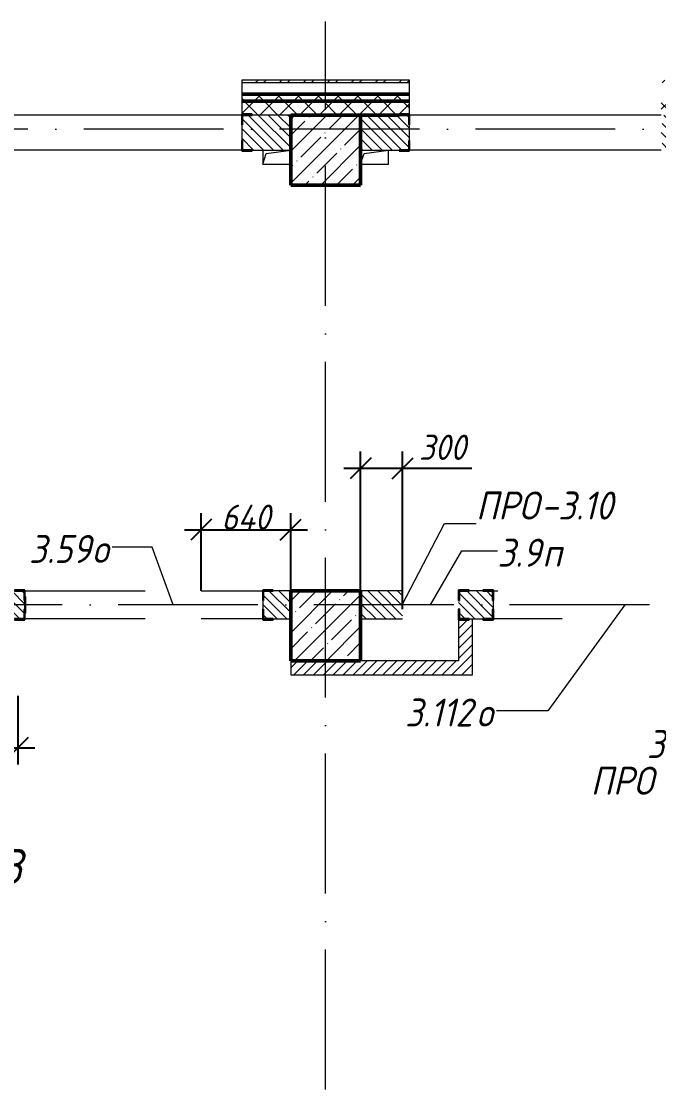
# Model space of a CAD drawing. Header units: millimetres. Extents: x -537608 to 253996, y -217170 to 186033.
# Drawn here: x -136260 to -131705, y 85665 to 93335 of the extents above; entities that cross this region are included whole.
import ezdxf

# ---------------------------------------------------------------- set-up
doc = ezdxf.new("R2010")
doc.units = ezdxf.units.MM
doc.linetypes.add('50_200_ШТРИХ_1Т_ш5_п1_п1_', pattern=[1400, 1000, -200, 0, -200])
for name, color, linetype, lineweight in [('A-____-____-DIMS', 7, 'Continuous', 9), ('A-____-NOTE-TEXT', 7, 'Continuous', 9), ('A-GENM-____-IDEN', 7, 'Continuous', 9), ('A-GENM-____-MCUT', 7, 'Continuous', 25), ('A-GENM-____-OTLN', 7, 'Continuous', 9), ('A-GENM-____-OTLN-1', 7, 'Continuous', 25), ('A-GLAZ-____-IDEN', 7, 'Continuous', 9), ('A-WALL-____-MCUT-2', 7, 'Continuous', 50), ('A-WALL-____-MCUT-3', 7, 'Continuous', 9), ('A-WALL-____-OTLN', 7, 'Continuous', 9), ('A-WALL-____-PATT-1', 7, 'Continuous', 9), ('A-WALL-FNSH-MCUT-1', 7, 'Continuous', 9), ('I-WALL-____-OTLN', 7, 'Continuous', 9), ('S-COLS-____-MCUT', 7, 'Continuous', 50), ('S-COLS-____-OTLN', 7, 'Continuous', 9), ('S-GRID-____-OTLN-1', 7, '50_200_ШТРИХ_1Т_ш5_п1_п1_', 9)]:
    doc.layers.add(name, color=color, linetype=linetype, lineweight=lineweight)
doc.styles.add('ISOCPEUR_I', font='isocpeui.ttf', dxfattribs={"height": 300})
doc.styles.add('ISOCPEUR_I_10', font='isocpeui.ttf', dxfattribs={"width": 0.9, "height": 180})
doc.styles.add('ISOCPEUR_I_9', font='isocpeui.ttf', dxfattribs={"width": 0.9, "height": 250})
doc.dimstyles.new('ISO-1_8_0_9К_СРЕДНИЙ_Кладочные_3', dxfattribs={"dimscale": 304.8, "dimtxt": 179.276612, "dimasz": 0.492126, "dimexe": 0.393701, "dimexo": 0, "dimgap": 0, "dimtad": 1, "dimdec": 3, "dimrnd": 0.001, "dimdsep": 46, "dimtxsty": 'ISOCPEUR_I_10', "dimblk1": 'OBLIQUE', "dimblk2": 'OBLIQUE', "dimsah": 1, "dimcen": 0.09, "dimdle": 0.393701, "dimazin": 0, "dimtfac": 1, "dimtdec": 4, "dimtix": 1, "dimtmove": 0, "dimatfit": 3, "dimfxl": 1, "dimtvp": 1, "dimtolj": 1, "dimtzin": 0, "dimarcsym": 2})
doc.dimstyles.new('ISO-1_8_0_9К_СРЕДНИЙ_Кладочные_4', dxfattribs={"dimscale": 304.8, "dimtxt": 179.276612, "dimasz": 0.492126, "dimexe": 0.393701, "dimexo": 0, "dimgap": 0, "dimtad": 1, "dimdec": 3, "dimrnd": 0.001, "dimdsep": 46, "dimtxsty": 'ISOCPEUR_I_10', "dimblk1": 'OBLIQUE', "dimblk2": 'OBLIQUE', "dimsah": 1, "dimcen": 0.09, "dimdle": 0.393701, "dimazin": 0, "dimtfac": 1, "dimtdec": 4, "dimtix": 1, "dimtmove": 1, "dimatfit": 3, "dimfxl": 1, "dimtvp": 1, "dimtolj": 1, "dimtzin": 0, "dimarcsym": 2})
pattern_1 = [(45, (-178684.97, 83184.24), (-70.71068, 70.71068), []), (135, (-178684.97, 83184.24), (-70.71068, -70.71068), [])]
pattern_2 = [(135, (-178684.97, 83184.237), (-35.35534, -35.35534), [])]
pattern_3 = [(45, (-178684.97, 83184.237), (-35.35534, 35.35534), [])]

# ---------------------------------------------------------------- blocks, each defined once
blk = doc.blocks.new('BSC_Колонна _Прямоугольная - 500х500-V109-АР1_План отверстий 3 этажа в осях 1-64_А-ГГ')
at = {"layer": 'S-COLS-____-OTLN'}
h = blk.add_hatch(dxfattribs=at)
h.set_pattern_fill('FP_132', color=256, style=0, pattern_type=2)
h.set_pattern_definition([(45, (-44600, -5831.04), (-114.04925, 114.04925), []), (45, (-44485.95, -5831.04), (-114.04925, 114.04925), [201.613, -40.323, 3.353, -36.97])])
h.paths.add_polyline_path([(-250, -250), (250, -250), (250, 250), (-250, 250)], flags=0)
at = {"layer": 'S-COLS-____-MCUT'}
for p, q in [((250, 250), (-250, 250)), ((-250, 250), (-250, -250)), ((250, -250), (250, 250)), ((-250, -250), (250, -250))]:
    blk.add_line(p, q, dxfattribs=at)
blk = doc.blocks.new('Фахверк_СКБ_Уголок - 250_2700-27497298-АР1_План отверстий 3 этажа в осях 1-64_А-ГГ')
at = {"layer": 'A-GENM-____-MCUT'}
for p, q in [((200, 181), (125, 181)), ((125, 181), (125, 106)), ((131, 106), (131, 175)), ((131, 175), (200, 175)), ((200, 175), (200, 181)), ((125, 106), (131, 106)), ((131, -6), (125, -6)), ((125, -6), (125, -81)), ((131, -75), (131, -6)), ((200, -75), (131, -75)), ((200, -81), (200, -75)), ((125, -81), (200, -81))]:
    blk.add_line(p, q, dxfattribs=at)
blk = doc.blocks.new('Фахверк_СКБ_Уголок - 200_3960_зеркало-28268689-АР1_План отверстий 3 этажа в осях 1-64_А-ГГ')
at = {"layer": 'A-GENM-____-MCUT'}
for p, q in [((200, 156), (125, 156)), ((125, 156), (125, 81)), ((200, 150), (200, 156)), ((125, 81), (131, 81)), ((131, 81), (131, 150)), ((131, 150), (200, 150)), ((131, 19), (125, 19)), ((125, 19), (125, -56)), ((131, -50), (131, 19)), ((125, -56), (200, -56)), ((200, -50), (131, -50)), ((200, -56), (200, -50))]:
    blk.add_line(p, q, dxfattribs=at)
blk = doc.blocks.new('154_Стойка_СКБ_Уголок - СМ-2480_200-28346303-АР1_План отверстий 3 этажа в осях 1-64_А-ГГ')
at = {"layer": 'A-GENM-____-MCUT'}
for p, q in [((125, 156), (125, 81)), ((200, 156), (125, 156)), ((200, 150), (200, 156)), ((125, 81), (131, 81)), ((131, 81), (131, 150)), ((131, 150), (200, 150)), ((131, 19), (125, 19)), ((125, 19), (125, -56)), ((131, -50), (131, 19)), ((125, -56), (200, -56)), ((200, -50), (131, -50)), ((200, -56), (200, -50))]:
    blk.add_line(p, q, dxfattribs=at)
blk = doc.blocks.new('Стойка_Влож_Полоса боковая - Полоса-28213942-АР1_План отверстий 3 этажа в осях 1-64_А-ГГ')
at = {"layer": 'A-GENM-____-OTLN'}
for p, q in [((-5, 60), (0, 60)), ((-5, -60), (-5, 60)), ((0, 31), (0, -31)), ((0, -60), (-5, -60))]:
    blk.add_line(p, q, dxfattribs=at)
blk = doc.blocks.new('Фахверк_СКБ_Уголок - 200_3960-28268576-АР1_План отверстий 3 этажа в осях 1-64_А-ГГ')
at = {"layer": 'A-GENM-____-MCUT'}
for p, q in [((200, 156), (125, 156)), ((125, 156), (125, 81)), ((200, 150), (200, 156)), ((125, 81), (131, 81)), ((131, 81), (131, 150)), ((131, 150), (200, 150)), ((131, 19), (125, 19)), ((125, 19), (125, -56)), ((131, -50), (131, 19)), ((125, -56), (200, -56)), ((200, -50), (131, -50)), ((200, -56), (200, -50))]:
    blk.add_line(p, q, dxfattribs=at)
blk = doc.blocks.new('AR_Отверстие прямоугольное _в плите_ - AR_Отверстие прямоугольное _в плите_-V180-АР1_План отверстий 3 этажа в осях 1-64_А-ГГ')
at = {"layer": 'A-GENM-____-OTLN'}
for p, q in [((-100, 50), (-100, -50)), ((-100, -50), (-75, 25)), ((-75, 25), (100, 50)), ((-100, -50), (100, -50))]:
    blk.add_line(p, q, dxfattribs=at)
blk = doc.blocks.new('AR_Отверстие прямоугольное _в плите_ - AR_Отверстие прямоугольное _в плите_-V181-АР1_План отверстий 3 этажа в осях 1-64_А-ГГ')
at = {"layer": 'A-GENM-____-OTLN'}
for p, q in [((-100, -50), (-75, 25)), ((-75, 25), (100, 50)), ((100, -50), (100, 50)), ((-100, -50), (100, -50))]:
    blk.add_line(p, q, dxfattribs=at)
blk = doc.blocks.new('_Oblique')
at = {"color": 0, "linetype": 'ByBlock', "lineweight": -2}
blk.add_line((-0.5, -0.5), (0.5, 0.5), dxfattribs=at)
blk = doc.blocks.new('*D1180')
at = {"layer": 'A-____-____-DIMS', "color": 0, "lineweight": -2, "transparency": 16777216}
for p, q in [((-133835, 89265.3), (-133835, 90261.1)), ((-133535, 89133.3), (-133535, 90261.1)), ((-133955, 90141.1), (-133535, 90141.1)), ((-133535, 90141.1), (-133040.8, 90141.1))]:
    blk.add_line(p, q, dxfattribs=at)
at = {"layer": 'Defpoints', "color": 0, "transparency": 16777216}
for p in [(-133535, 90141.1), (-133835, 89265.3), (-133535, 89133.3)]:
    blk.add_point(p, dxfattribs=at)
at = {"layer": 'A-____-____-DIMS', "color": 0, "lineweight": -2, "transparency": 16777216, "xscale": 150, "yscale": 150, "zscale": 150, "rotation": 180}
blk.add_blockref('_Oblique', (-133835, 90141.1), dxfattribs=at)
at = {"layer": 'A-____-____-DIMS', "color": 0, "lineweight": -2, "transparency": 16777216, "xscale": 150, "yscale": 150, "zscale": 150}
blk.add_blockref('_Oblique', (-133535, 90141.1), dxfattribs=at)
at = {"layer": 'A-____-____-DIMS', "color": 0, "transparency": 16777216, "insert": (-133417.7, 90381.1), "char_height": 180, "width": 409.578, "attachment_point": 1, "line_spacing_factor": 1.149209, "style": 'ISOCPEUR_I_10'}
blk.add_mtext('\\A1;300', dxfattribs=at)
blk = doc.blocks.new('*D1222')
at = {"layer": 'A-____-____-DIMS', "color": 0, "lineweight": -2, "transparency": 16777216}
for p, q in [((-136285, 88515.3), (-136285, 88024.1)), ((-137335, 88465.3), (-137335, 88024.1)), ((-137455, 88144.1), (-136165, 88144.1))]:
    blk.add_line(p, q, dxfattribs=at)
at = {"layer": 'Defpoints', "color": 0, "transparency": 16777216}
for p in [(-136285, 88515.3), (-137335, 88465.3), (-136285, 88144.1)]:
    blk.add_point(p, dxfattribs=at)
at = {"layer": 'A-____-____-DIMS', "color": 0, "lineweight": -2, "transparency": 16777216, "xscale": 150, "yscale": 150, "zscale": 150, "rotation": 180}
blk.add_blockref('_Oblique', (-137335, 88144.1), dxfattribs=at)
at = {"layer": 'A-____-____-DIMS', "color": 0, "lineweight": -2, "transparency": 16777216, "xscale": 150, "yscale": 150, "zscale": 150}
blk.add_blockref('_Oblique', (-136285, 88144.1), dxfattribs=at)
at = {"layer": 'A-____-____-DIMS', "color": 0, "transparency": 16777216, "insert": (-136810, 88234.1), "char_height": 180, "width": 504.733, "attachment_point": 5, "style": 'ISOCPEUR_I_10'}
blk.add_mtext('\\A1;1050', dxfattribs=at)
blk = doc.blocks.new('*D1223')
at = {"layer": 'A-____-____-DIMS', "color": 0, "lineweight": -2, "transparency": 16777216}
for p, q in [((-134975, 89265.3), (-134975, 89821.4)), ((-134335, 89265.3), (-134335, 89821.4)), ((-135095, 89701.4), (-134215, 89701.4))]:
    blk.add_line(p, q, dxfattribs=at)
at = {"layer": 'Defpoints', "color": 0, "transparency": 16777216}
for p in [(-134335, 89701.4), (-134975, 89265.3), (-134335, 89265.3)]:
    blk.add_point(p, dxfattribs=at)
at = {"layer": 'A-____-____-DIMS', "color": 0, "lineweight": -2, "transparency": 16777216, "xscale": 150, "yscale": 150, "zscale": 150, "rotation": 180}
blk.add_blockref('_Oblique', (-134975, 89701.4), dxfattribs=at)
at = {"layer": 'A-____-____-DIMS', "color": 0, "lineweight": -2, "transparency": 16777216, "xscale": 150, "yscale": 150, "zscale": 150}
blk.add_blockref('_Oblique', (-134335, 89701.4), dxfattribs=at)
at = {"layer": 'A-____-____-DIMS', "color": 0, "transparency": 16777216, "insert": (-134655, 89791.4), "char_height": 180, "width": 426.127, "attachment_point": 5, "style": 'ISOCPEUR_I_10'}
blk.add_mtext('\\A1;640', dxfattribs=at)

msp = doc.modelspace()

# ---------------------------------------------------------------- hatches: boundary and pattern name
at = {"layer": 'A-WALL-____-PATT-1'}
h = msp.add_hatch(dxfattribs=at)
h.set_pattern_fill('FP_3', color=256, style=0, pattern_type=2)
h.set_pattern_definition([(45, (-178684.97, 83184.24), (-85.53659, 85.53659), []), (45, (-178627.95, 83184.24), (-85.53659, 85.53659), [])])
h.paths.add_polyline_path([(-106819.9702, 92895.2788), (-106819.9702, 92915.2788), (-110684.9702, 92915.2788), (-110684.9702, 92895.2788), (-108000.0756, 92895.2788)], flags=0)
h.paths.add_polyline_path([(-118604.8613, 92895.2788), (-118484.9702, 92895.2788), (-118484.9702, 92915.2788), (-119684.9702, 92915.2788), (-119684.9702, 92895.2788)], flags=0)
h.paths.add_polyline_path([(-122139.7899, 92895.2788), (-121484.9702, 92895.2788), (-121484.9702, 92915.2788), (-122684.9702, 92915.2788), (-122684.9702, 92895.2788)], flags=0)
h.paths.add_polyline_path([(-124484.9702, 92895.2788), (-124484.9702, 92915.2788), (-125684.9702, 92915.2788), (-125684.9702, 92895.2788), (-125674.7185, 92895.2788)], flags=0)
h.paths.add_polyline_path([(-127484.9702, 92895.2788), (-127484.9702, 92915.2788), (-128684.9702, 92915.2788), (-128684.9702, 92895.2788)], flags=0)
h.paths.add_polyline_path([(-131684.9702, 92895.2788), (-130484.9702, 92895.2788), (-130484.9702, 92915.2788), (-131684.9702, 92915.2788)], flags=0)
h.paths.add_polyline_path([(-133484.9702, 92895.2788), (-133484.9702, 92915.2788), (-134684.9702, 92915.2788), (-134684.9702, 92895.2788), (-134512.0399, 92895.2788)], flags=0)
h.paths.add_polyline_path([(-137684.9702, 92895.2788), (-136484.9702, 92895.2788), (-136484.9702, 92915.2788), (-137684.9702, 92915.2788)], flags=0)
h.paths.add_polyline_path([(-139484.9702, 92895.2788), (-139484.9702, 92915.2788), (-140349.9702, 92915.2788), (-140349.9702, 92895.2788), (-139814.4328, 92895.2788)], flags=0)
h = msp.add_hatch(dxfattribs=at)
h.set_pattern_fill('FP_1', color=256, style=0, pattern_type=2)
h.set_pattern_definition(pattern_1)
h.paths.add_polyline_path([(-104334.9702, 92765.2788), (-104334.9702, 92815.2788), (-110684.9702, 92815.2788), (-110684.9702, 92765.2788), (-104465.147, 92765.2788)], flags=0)
h.paths.add_polyline_path([(-118604.8613, 92765.2788), (-118484.9702, 92765.2788), (-118484.9702, 92815.2788), (-119684.9702, 92815.2788), (-119684.9702, 92765.2788)], flags=0)
h.paths.add_polyline_path([(-121484.9702, 92765.2788), (-121484.9702, 92815.2788), (-122684.9702, 92815.2788), (-122684.9702, 92765.2788), (-122139.7899, 92765.2788)], flags=0)
h.paths.add_polyline_path([(-124484.9702, 92765.2788), (-124484.9702, 92815.2788), (-125684.9702, 92815.2788), (-125684.9702, 92765.2788), (-125674.7185, 92765.2788)], flags=0)
h.paths.add_polyline_path([(-127484.9702, 92765.2788), (-127484.9702, 92815.2788), (-128684.9702, 92815.2788), (-128684.9702, 92765.2788)], flags=0)
h.paths.add_polyline_path([(-131684.9702, 92765.2788), (-130484.9702, 92765.2788), (-130484.9702, 92815.2788), (-131684.9702, 92815.2788)], flags=0)
h.paths.add_polyline_path([(-133484.9702, 92765.2788), (-133484.9702, 92815.2788), (-134684.9702, 92815.2788), (-134684.9702, 92765.2788), (-134512.0399, 92765.2788)], flags=0)
h.paths.add_polyline_path([(-136484.9702, 92765.2788), (-136484.9702, 92815.2788), (-137684.9702, 92815.2788), (-137684.9702, 92765.2788)], flags=0)
h.paths.add_polyline_path([(-139814.4328, 92765.2788), (-139484.9702, 92765.2788), (-139484.9702, 92815.2788), (-140884.9702, 92815.2788), (-140884.9702, 92765.2788)], flags=0)
h.paths.add_polyline_path([(-143884.9702, 92765.2788), (-142684.9702, 92765.2788), (-142684.9702, 92815.2788), (-143884.9702, 92815.2788)], flags=0)
h.paths.add_polyline_path([(-145684.9702, 92765.2788), (-145684.9702, 92815.2788), (-146884.9702, 92815.2788), (-146884.2899, 92765.2788)], flags=0)
h.paths.add_polyline_path([(-148684.9702, 92765.2788), (-148684.9702, 92815.2788), (-149884.9702, 92815.2788), (-149884.9702, 92765.2788)], flags=0)
h.paths.add_polyline_path([(-151684.9702, 92765.2788), (-151684.9702, 92815.2788), (-154854.9702, 92815.2788), (-154854.9702, 92765.2788), (-153954.1471, 92765.2788)], flags=0)
h = msp.add_hatch(dxfattribs=at)
h.set_pattern_fill('FP_1', color=256, style=0, pattern_type=2)
h.set_pattern_definition(pattern_1)
h.paths.add_polyline_path([(-104334.9702, 92665.2788), (-104334.9702, 92765.2788), (-110684.9702, 92765.2788), (-110684.9702, 92671.2788), (-110609.9702, 92671.2788), (-110609.9702, 92665.2788), (-104465.147, 92665.2788)], flags=0)
h.paths.add_polyline_path([(-118604.8613, 92665.2788), (-118559.9702, 92665.2788), (-118559.9702, 92671.2788), (-118484.9702, 92671.2788), (-118484.9702, 92765.2788), (-119684.9702, 92765.2788), (-119684.9702, 92671.2788), (-119609.9702, 92671.2788), (-119609.9702, 92665.2788), (-118834.9702, 92665.2788)], flags=0)
h.paths.add_polyline_path([(-121559.9702, 92665.2788), (-121559.9702, 92671.2788), (-121484.9702, 92671.2788), (-121484.9702, 92765.2788), (-122684.9702, 92765.2788), (-122684.9702, 92671.2788), (-122609.9702, 92671.2788), (-122609.9702, 92665.2788), (-122139.7899, 92665.2788)], flags=0)
h.paths.add_polyline_path([(-124559.9702, 92665.2788), (-124559.9702, 92671.2788), (-124484.9702, 92671.2788), (-124484.9702, 92765.2788), (-125684.9702, 92765.2788), (-125684.9702, 92671.2788), (-125609.9702, 92671.2788), (-125609.9702, 92665.2788), (-124834.9702, 92665.2788)], flags=0)
h.paths.add_polyline_path([(-127559.9702, 92665.2788), (-127559.9702, 92671.2788), (-127484.9702, 92671.2788), (-127484.9702, 92765.2788), (-128684.9702, 92765.2788), (-128684.9702, 92671.2788), (-128609.9702, 92671.2788), (-128609.9702, 92665.2788), (-128334.9702, 92665.2788)], flags=0)
h.paths.add_polyline_path([(-130559.9702, 92665.2788), (-130559.9702, 92671.2788), (-130484.9702, 92671.2788), (-130484.9702, 92765.2788), (-131684.9702, 92765.2788), (-131684.9702, 92671.2788), (-131609.9702, 92671.2788), (-131609.9702, 92665.2788), (-130977.1113, 92665.2788)], flags=0)
h.paths.add_polyline_path([(-134609.9702, 92665.2788), (-133559.9702, 92665.2788), (-133559.9702, 92671.2788), (-133484.9702, 92671.2788), (-133484.9702, 92765.2788), (-134684.9702, 92765.2788), (-134684.9702, 92671.2788), (-134609.9702, 92671.2788)], flags=0)
h.paths.add_polyline_path([(-137334.9702, 92665.2788), (-136559.9702, 92665.2788), (-136559.9702, 92671.2788), (-136484.9702, 92671.2788), (-136484.9702, 92765.2788), (-137684.9702, 92765.2788), (-137684.9702, 92671.2788), (-137609.9702, 92671.2788), (-137609.9702, 92665.2788)], flags=0)
h.paths.add_polyline_path([(-139814.4328, 92665.2788), (-139559.9702, 92665.2788), (-139559.9702, 92671.2788), (-139484.9702, 92671.2788), (-139484.9702, 92765.2788), (-140884.9702, 92765.2788), (-140884.9702, 92665.2788), (-139834.9702, 92665.2788)], flags=0)
h.paths.add_polyline_path([(-143349.3613, 92665.2788), (-142759.9702, 92665.2788), (-142759.9702, 92671.2788), (-142684.9702, 92671.2788), (-142684.9702, 92765.2788), (-143884.9702, 92765.2788), (-143884.9702, 92665.2788), (-143384.9702, 92665.2788)], flags=0)
h.paths.add_polyline_path([(-145759.9702, 92665.2788), (-145759.9702, 92671.2788), (-145684.9702, 92671.2788), (-145684.9702, 92765.2788), (-146884.9702, 92765.2788), (-146884.2899, 92671.2788), (-146809.9702, 92671.2788), (-146809.9702, 92665.2788)], flags=0)
h.paths.add_polyline_path([(-148759.9702, 92665.2788), (-148759.9702, 92671.2788), (-148684.9702, 92671.2788), (-148684.9702, 92765.2788), (-149884.9702, 92765.2788), (-149884.9702, 92665.2788), (-149384.9702, 92665.2788)], flags=0)
h.paths.add_polyline_path([(-151759.9702, 92665.2788), (-151759.9702, 92671.2788), (-151684.9702, 92671.2788), (-151684.9702, 92765.2788), (-154854.9702, 92765.2788), (-154854.9702, 92665.2788), (-152384.9702, 92665.2788)], flags=0)
h = msp.add_hatch(dxfattribs=at)
h.set_pattern_fill('FP_6', color=256, style=0, pattern_type=2)
h.set_pattern_definition(pattern_2)
h.paths.add_polyline_path([(-136490.9702, 92415.2788), (-136490.9702, 92484.2788), (-136484.9702, 92484.2788), (-136484.9702, 92596.2788), (-136490.9702, 92596.2788), (-136490.9702, 92665.2788), (-136834.9702, 92665.2788), (-136834.9702, 92415.2788), (-136559.9702, 92415.2788)], flags=0)
h.paths.add_polyline_path([(-134512.0399, 92415.2788), (-134334.9702, 92415.2788), (-134334.9702, 92665.2788), (-134678.9702, 92665.2788), (-134678.9702, 92596.2788), (-134684.9702, 92596.2788), (-134684.9702, 92484.2788), (-134678.9702, 92484.2788), (-134678.9702, 92415.2788), (-134609.9702, 92415.2788)], flags=0)
h = msp.add_hatch(dxfattribs=at)
h.set_pattern_fill('FP_6', color=256, style=0, pattern_type=2)
h.set_pattern_definition(pattern_2)
h.paths.add_polyline_path([(-128334.9702, 92415.2788), (-128334.9702, 92665.2788), (-128678.9702, 92665.2788), (-128678.9702, 92596.2788), (-128684.9702, 92596.2788), (-128684.9702, 92484.2788), (-128678.9702, 92484.2788), (-128678.9702, 92415.2788), (-128609.9702, 92415.2788)], flags=0)
h.paths.add_polyline_path([(-131678.9702, 92415.2788), (-130490.9702, 92415.2788), (-130490.9702, 92484.2788), (-130484.9702, 92484.2788), (-130484.9702, 92596.2788), (-130490.9702, 92596.2788), (-130490.9702, 92665.2788), (-131678.9702, 92665.2788), (-131678.9702, 92596.2788), (-131684.9702, 92596.2788), (-131684.9702, 92484.2788), (-131678.9702, 92484.2788), (-131678.9702, 92416.5288)], flags=0)
h.paths.add_polyline_path([(-133834.9702, 92415.2788), (-133490.9702, 92415.2788), (-133490.9702, 92484.2788), (-133484.9702, 92484.2788), (-133484.9702, 92596.2788), (-133490.9702, 92596.2788), (-133490.9702, 92665.2788), (-133834.9702, 92665.2788), (-133834.9702, 92518.5939)], flags=0)
h = msp.add_hatch(dxfattribs=at)
h.set_pattern_fill('FP_6', color=256, style=0, pattern_type=2)
h.set_pattern_definition(pattern_2)
h.paths.add_polyline_path([(-134512.0399, 89065.2788), (-134334.9702, 89065.2788), (-134334.9702, 89265.2788), (-134528.9702, 89265.2788), (-134528.9702, 89196.2788), (-134534.9702, 89196.2788), (-134534.9702, 89134.2788), (-134528.9702, 89134.2788), (-134528.9702, 89065.2788)], flags=0)
h.paths.add_polyline_path([(-136240.9702, 89065.2788), (-136240.9702, 89134.2788), (-136234.9702, 89134.2788), (-136234.9702, 89196.2788), (-136240.9702, 89196.2788), (-136240.9702, 89265.2788), (-136834.9702, 89265.2788), (-136834.9702, 89065.2788), (-136279.5042, 89065.2788)], flags=0)
h = msp.add_hatch(dxfattribs=at)
h.set_pattern_fill('FP_6', color=256, style=0, pattern_type=2)
h.set_pattern_definition(pattern_2)
h.paths.add_polyline_path([(-128334.9702, 89065.2788), (-128334.9702, 89265.2788), (-131078.9702, 89265.2788), (-131078.9702, 89196.2788), (-131084.9702, 89196.2788), (-131084.9702, 89134.2788), (-131078.9702, 89134.2788), (-131078.9702, 89065.2788), (-129209.647, 89065.2788)], flags=0)
h.paths.add_polyline_path([(-132890.9702, 89065.2788), (-132890.9702, 89134.2788), (-132884.9702, 89134.2788), (-132884.9702, 89196.2788), (-132890.9702, 89196.2788), (-132890.9702, 89265.2788), (-133128.9702, 89265.2788), (-133128.9702, 89196.2788), (-133134.9702, 89196.2788), (-133134.9702, 89134.2788), (-133128.9702, 89134.2788), (-133128.9702, 89065.2788), (-132959.9702, 89065.2788)], flags=0)
h.paths.add_polyline_path([(-133834.9702, 89065.2788), (-133534.9702, 89065.2788), (-133534.9702, 89265.2788), (-133834.9702, 89265.2788)], flags=0)
h = msp.add_hatch(dxfattribs=at)
h.set_pattern_fill('FP_5', color=256, style=0, pattern_type=2)
h.set_pattern_definition(pattern_3)
h.paths.add_polyline_path([(-133059.9702, 88765.2788), (-133034.9702, 88765.2788), (-133034.9702, 89065.2788), (-133059.9702, 89065.2788), (-133059.9702, 89059.2788), (-133134.9702, 89059.2788), (-133134.9702, 88765.2788), (-133128.9702, 88765.2788)], flags=0)
h = msp.add_hatch(dxfattribs=at)
h.set_pattern_fill('FP_5', color=256, style=0, pattern_type=2)
h.set_pattern_definition(pattern_3)
h.paths.add_polyline_path([(-134334.9702, 88665.2788), (-133034.9702, 88665.2788), (-133034.9702, 88765.2788), (-134334.9702, 88765.2788)], flags=0)
at = {"layer": 'S-COLS-____-OTLN'}
h = msp.add_hatch(dxfattribs=at)
h.set_pattern_fill('FP_38', color=256, style=0, pattern_type=2)
h.set_pattern_definition([(45, (-178684.97, 83184.24), (-114.04925, 114.04925), []), (45, (-178570.92, 83184.24), (-114.04925, 114.04925), [201.612, -40.322, 3.353, -36.97])])
h.paths.add_polyline_path([(-134334.9702, 92165.2788), (-133834.9702, 92165.2788), (-133834.9702, 92665.2788), (-134334.9702, 92665.2788), (-134334.9702, 92518.5939)], flags=0)

# ---------------------------------------------------------------- linework, layer by layer
at = {"layer": 'A-GENM-____-IDEN'}
for p, q in [((-133537.1605, 89165.2788), (-133236.02, 89747.6751)), ((-133236.02, 89747.6751), (-133009.9702, 89747.6751))]:
    msp.add_line(p, q, dxfattribs=at)
at = {"layer": 'A-GLAZ-____-IDEN'}
for p, q in [((-135324.3925, 89576.977), (-135610.5762, 89576.977)), ((-135174.9702, 89165.2788), (-135324.3925, 89576.977)), ((-133334.9702, 89165.2788), (-133111.02, 89550.5498)), ((-133111.02, 89550.5498), (-132856.9248, 89550.5498)), ((-131944.9702, 89165.2788), (-132497.2655, 88407.9373)), ((-132497.2655, 88407.9373), (-132862.773, 88407.9373))]:
    msp.add_line(p, q, dxfattribs=at)
at = {"layer": 'A-WALL-____-MCUT-2'}
for p, q in [((-133484.9702, 92815.2788), (-134684.9702, 92815.2788)), ((-133484.9702, 92765.2788), (-134684.9702, 92765.2788)), ((-133834.9702, 92665.2788), (-133559.9702, 92665.2788))]:
    msp.add_line(p, q, dxfattribs=at)
at = {"layer": 'A-WALL-____-MCUT-3'}
for p, q in [((-133484.9702, 92895.2788), (-134684.9702, 92895.2788)), ((-134684.9702, 92895.2788), (-134684.9702, 92671.2788)), ((-133484.9702, 92671.2788), (-133484.9702, 92895.2788)), ((-133834.9702, 92665.2788), (-134609.9702, 92665.2788)), ((-134334.9702, 92415.2788), (-134334.9702, 92665.2788)), ((-133834.9702, 92665.2788), (-133834.9702, 92415.2788)), ((-134684.9702, 92596.2788), (-134684.9702, 92484.2788)), ((-133484.9702, 92484.2788), (-133484.9702, 92596.2788)), ((-134609.9702, 92415.2788), (-134334.9702, 92415.2788)), ((-133834.9702, 92415.2788), (-133559.9702, 92415.2788)), ((-134534.9702, 89196.2788), (-134534.9702, 89134.2788)), ((-134334.9702, 89265.2788), (-134459.9702, 89265.2788)), ((-133534.9702, 89265.2788), (-133834.9702, 89265.2788)), ((-132959.9702, 89265.2788), (-133059.9702, 89265.2788)), ((-132884.9702, 89134.2788), (-132884.9702, 89196.2788)), ((-134459.9702, 89065.2788), (-134334.9702, 89065.2788)), ((-133834.9702, 89065.2788), (-133534.9702, 89065.2788)), ((-133059.9702, 89065.2788), (-132959.9702, 89065.2788))]:
    msp.add_line(p, q, dxfattribs=at)
at = {"layer": 'A-WALL-____-OTLN'}
for p, q in [((-134684.9702, 92665.2788), (-136484.9702, 92665.2788)), ((-131684.9702, 92665.2788), (-133484.9702, 92665.2788)), ((-134684.9702, 92415.2788), (-136484.9702, 92415.2788)), ((-131684.9702, 92415.2788), (-133484.9702, 92415.2788))]:
    msp.add_line(p, q, dxfattribs=at)
at = {"layer": 'A-WALL-FNSH-MCUT-1'}
for p, q in [((-133484.9702, 92915.2788), (-134684.9702, 92915.2788)), ((-134684.9702, 92915.2788), (-134684.9702, 92895.2788)), ((-134684.9702, 92895.2788), (-134684.9702, 92895.2788)), ((-133484.9702, 92895.2788), (-133484.9702, 92915.2788)), ((-133134.9702, 89059.2788), (-133134.9702, 88765.2788)), ((-133034.9702, 88665.2788), (-133034.9702, 89065.2788)), ((-134334.9702, 88765.2788), (-134334.9702, 88665.2788)), ((-133134.9702, 88765.2788), (-133834.9702, 88765.2788)), ((-134334.9702, 88665.2788), (-133034.9702, 88665.2788))]:
    msp.add_line(p, q, dxfattribs=at)
at = {"layer": 'I-WALL-____-OTLN'}
for p, q in [((-136234.9702, 89265.2788), (-135374.9702, 89265.2788)), ((-134974.9702, 89265.2788), (-134534.9702, 89265.2788)), ((-132884.9702, 89265.2788), (-132854.9702, 89265.2788)), ((-135374.9702, 89065.2788), (-136234.9702, 89065.2788)), ((-134534.9702, 89065.2788), (-134974.9702, 89065.2788)), ((-132394.9702, 89065.2788), (-132884.9702, 89065.2788))]:
    msp.add_line(p, q, dxfattribs=at)
at = {"layer": 'S-COLS-____-MCUT'}
for p, q in [((-133834.9702, 92665.2788), (-134334.9702, 92665.2788)), ((-134334.9702, 92665.2788), (-134334.9702, 92165.2788)), ((-133834.9702, 92165.2788), (-133834.9702, 92665.2788)), ((-134334.9702, 92165.2788), (-133834.9702, 92165.2788))]:
    msp.add_line(p, q, dxfattribs=at)
at = {"layer": 'S-GRID-____-OTLN-1'}
for p, q in [((-134084.9702, 78701.6305), (-134084.9702, 93334.7762)), ((-74610.5636, 92565.2788), (-183114.8259, 92565.2788)), ((-88366.1829, 89165.2788), (-183353.7404, 89165.2788))]:
    msp.add_line(p, q, dxfattribs=at)

# ---------------------------------------------------------------- block references
at = {"layer": 'A-GENM-____-OTLN'}
for name, p in [('AR_Отверстие прямоугольное _в плите_ - AR_Отверстие прямоугольное _в плите_-V180-АР1_План отверстий 3 этажа в осях 1-64_А-ГГ', (-134434.9702, 92365.2788)), ('AR_Отверстие прямоугольное _в плите_ - AR_Отверстие прямоугольное _в плите_-V181-АР1_План отверстий 3 этажа в осях 1-64_А-ГГ', (-133734.9702, 92365.2788))]:
    msp.add_blockref(name, p, dxfattribs=at)
at = {"layer": 'A-GENM-____-OTLN', "rotation": 180}
msp.add_blockref('Стойка_Влож_Полоса боковая - Полоса-28213942-АР1_План отверстий 3 этажа в осях 1-64_А-ГГ', (-136234.9702, 89165.2788), dxfattribs=at)
at = {"layer": 'A-GENM-____-OTLN-1'}
for name, p in [('Фахверк_СКБ_Уголок - 250_2700-27497298-АР1_План отверстий 3 этажа в осях 1-64_А-ГГ', (-134809.9702, 92490.2788)), ('Фахверк_СКБ_Уголок - 200_3960_зеркало-28268689-АР1_План отверстий 3 этажа в осях 1-64_А-ГГ', (-134659.9702, 89115.2788)), ('Фахверк_СКБ_Уголок - 200_3960_зеркало-28268689-АР1_План отверстий 3 этажа в осях 1-64_А-ГГ', (-133259.9702, 89115.2788))]:
    msp.add_blockref(name, p, dxfattribs=at)
at = {"layer": 'A-GENM-____-OTLN-1', "rotation": 180}
for name, p in [('Фахверк_СКБ_Уголок - 250_2700-27497298-АР1_План отверстий 3 этажа в осях 1-64_А-ГГ', (-133359.9702, 92590.2788)), ('154_Стойка_СКБ_Уголок - СМ-2480_200-28346303-АР1_План отверстий 3 этажа в осях 1-64_А-ГГ', (-136109.9702, 89215.2788)), ('Фахверк_СКБ_Уголок - 200_3960-28268576-АР1_План отверстий 3 этажа в осях 1-64_А-ГГ', (-132759.9702, 89215.2788))]:
    msp.add_blockref(name, p, dxfattribs=at)
at = {"layer": 'S-COLS-____-OTLN'}
msp.add_blockref('BSC_Колонна _Прямоугольная - 500х500-V109-АР1_План отверстий 3 этажа в осях 1-64_А-ГГ', (-134084.9702, 89015.2788), dxfattribs=at)

# ---------------------------------------------------------------- texts
at = {"layer": 'A-____-NOTE-TEXT', "insert": (-136414.8487, 87418.7421), "char_height": 250, "width": 202.02525, "attachment_point": 1, "style": 'ISOCPEUR_I'}
msp.add_mtext('\\fISOCPEUR|b0|i1|c204|p34|;\\W.9;3', dxfattribs=at)
at = {"layer": 'A-GENM-____-IDEN', "char_height": 200, "attachment_point": 1, "style": 'ISOCPEUR_I_9'}
for s, insert, width in [('ПРО', (-133009.9702, 89974.7913), 562.784625), ('-3.10', (-132545.6264, 89974.7913), 663.79725), ('ПРО', (-132189.8001, 88007.9816), 562.784625)]:
    msp.add_mtext(s, dxfattribs=dict(at, insert=insert, width=width))
at = {"layer": 'A-GLAZ-____-IDEN', "char_height": 200, "attachment_point": 1, "style": 'ISOCPEUR_I_9'}
for s, insert, width in [('3.59', (-136206.0307, 89664.5916), 548.35425), ('\\fISOCPEUR|b0|i1|c204|p34|;\\W.9;о', (-135753.5932, 89664.5916), 158.734125), ('3.9', (-132856.9248, 89638.1644), 389.620125), ('\\fISOCPEUR|b0|i1|c204|p34|;\\W.9;п', (-132535.4561, 89638.1644), 158.734125), ('3.112', (-133517.6262, 88495.5519), 620.506125), ('\\fISOCPEUR|b0|i1|c204|p34|;\\W.9;о', (-133005.6574, 88495.5519), 158.734125), ('3.88', (-131788.4036, 88269.9179), 548.35425)]:
    msp.add_mtext(s, dxfattribs=dict(at, insert=insert, width=width))

# ---------------------------------------------------------------- dimensions: what is measured, and where the dimension line sits
at = {"layer": 'A-____-____-DIMS'}
dim = msp.add_linear_dim(base=(-133534.9702, 90141.1097), p1=(-133834.9702, 89265.2788), p2=(-133534.9702, 89133.2874), dimstyle='ISO-1_8_0_9К_СРЕДНИЙ_Кладочные_3', override={"dimpost": '<>', "dimfxl": 327.752563}, dxfattribs=at)
dim.commit()
dim.dimension.update_dxf_attribs({"geometry": '*D1180', "text_midpoint": (-133212.9066, 90141.1097), "dimtype": 160})
for base, p1, p2, override, picture, middle in [((-134334.9702, 89701.3736), (-134974.9702, 89265.2788), (-134334.9702, 89265.2788), {"dimpost": '<>', "dimfxl": 640}, '*D1223', (-134654.9702, 89791.3736)), ((-136284.9702, 88144.0828), (-137334.9702, 88465.2788), (-136284.9702, 88515.2788), {"dimpost": '<>', "dimfxl": 1051.189802}, '*D1222', (-136809.9702, 88234.0828))]:
    dim = msp.add_linear_dim(base=base, p1=p1, p2=p2, dimstyle='ISO-1_8_0_9К_СРЕДНИЙ_Кладочные_4', override=override, dxfattribs=at)
    dim.commit()
    dim.dimension.update_dxf_attribs({"geometry": picture, "text_midpoint": middle})

doc.saveas('drawing.dxf')
